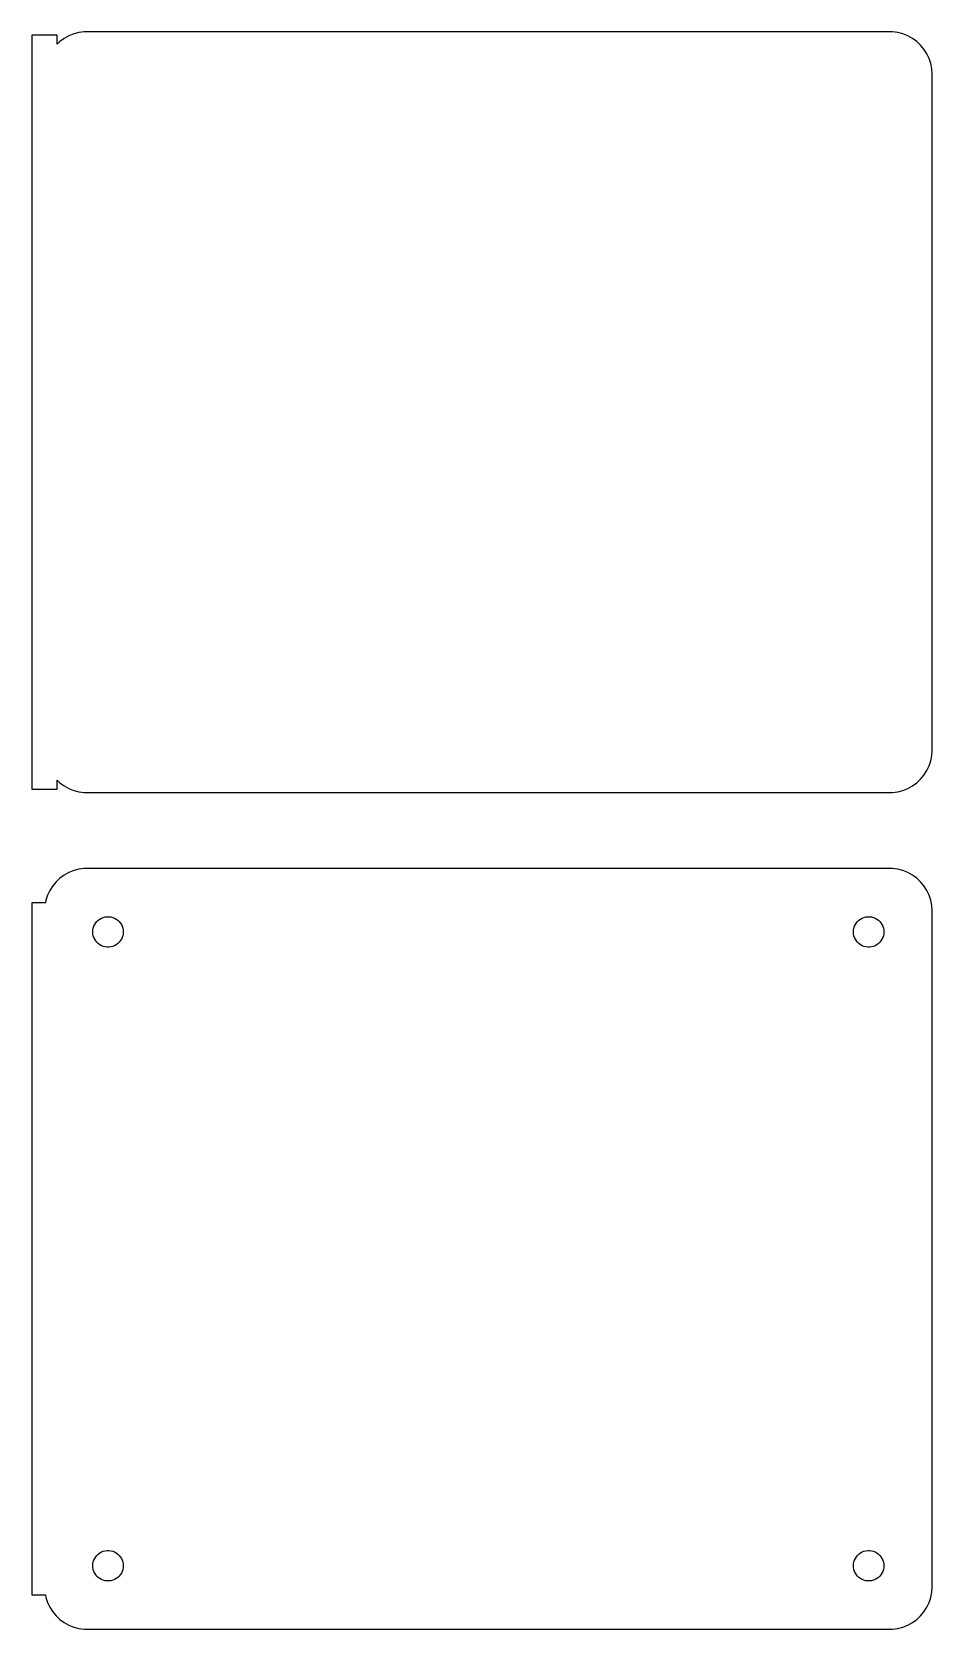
# Model space of a CAD drawing. Header units: metres. Extents: x -54 to 52, y 54 to 243.
import ezdxf

# ---------------------------------------------------------------- set-up
doc = ezdxf.new("R2010")
doc.units = ezdxf.units.M

msp = doc.modelspace()

# ---------------------------------------------------------------- linework, layer by layer
for p, q in [((-51, 242.615), (-54, 242.615)), ((-54, 242.615), (-54, 153.385)), ((-51, 241.559), (-51, 242.615)), ((-50.1791, 242.222), (-50.6871, 241.853)), ((-49.6289, 242.524), (-50.1791, 242.222)), ((-49.0451, 242.755), (-49.6289, 242.524)), ((-48.4369, 242.911), (-49.0451, 242.755)), ((-47.8139, 242.99), (-48.4369, 242.911)), ((47.8139, 242.99), (-47.8139, 242.99)), ((48.4369, 242.911), (47.8139, 242.99)), ((49.0451, 242.755), (48.4369, 242.911)), ((49.6289, 242.524), (49.0451, 242.755)), ((50.1791, 242.222), (49.6289, 242.524)), ((50.6871, 241.853), (50.1791, 242.222)), ((-50.6871, 241.853), (-51, 241.559)), ((51.1448, 241.423), (50.6871, 241.853)), ((51.5451, 240.939), (51.1448, 241.423)), ((51.8815, 240.409), (51.5451, 240.939)), ((52.1489, 239.841), (51.8815, 240.409)), ((52.3429, 239.243), (52.1489, 239.841)), ((52.4606, 238.627), (52.3429, 239.243)), ((52.5, 238), (52.4606, 238.627)), ((52.5, 158), (52.5, 238)), ((52.3429, 156.757), (52.4606, 157.373)), ((52.4606, 157.373), (52.5, 158)), ((51.1448, 154.577), (51.5451, 155.061)), ((51.5451, 155.061), (51.8815, 155.591)), ((51.8815, 155.591), (52.1489, 156.159)), ((52.1489, 156.159), (52.3429, 156.757)), ((-54, 153.385), (-51, 153.385)), ((-51, 153.385), (-51, 154.441)), ((-51, 154.441), (-50.6871, 154.147)), ((-50.6871, 154.147), (-50.1791, 153.778)), ((-50.1791, 153.778), (-49.6289, 153.476)), ((-49.6289, 153.476), (-49.0451, 153.245)), ((-49.0451, 153.245), (-48.4369, 153.089)), ((-48.4369, 153.089), (-47.8139, 153.01)), ((47.8139, 153.01), (48.4369, 153.089)), ((48.4369, 153.089), (49.0451, 153.245)), ((49.0451, 153.245), (49.6289, 153.476)), ((49.6289, 153.476), (50.1791, 153.778)), ((50.1791, 153.778), (50.6871, 154.147)), ((50.6871, 154.147), (51.1448, 154.577)), ((-47.8139, 153.01), (47.8139, 153.01)), ((-49.0451, 143.755), (-49.6289, 143.524)), ((-48.4369, 143.911), (-49.0451, 143.755)), ((-47.8139, 143.99), (-48.4369, 143.911)), ((47.8139, 143.99), (-47.8139, 143.99)), ((48.4369, 143.911), (47.8139, 143.99)), ((49.0451, 143.755), (48.4369, 143.911)), ((49.6289, 143.524), (49.0451, 143.755)), ((-51.5451, 141.939), (-51.8815, 141.409)), ((-51.1448, 142.423), (-51.5451, 141.939)), ((-50.6871, 142.853), (-51.1448, 142.423)), ((-50.1791, 143.222), (-50.6871, 142.853)), ((-49.6289, 143.524), (-50.1791, 143.222)), ((50.1791, 143.222), (49.6289, 143.524)), ((50.6871, 142.853), (50.1791, 143.222)), ((51.1448, 142.423), (50.6871, 142.853)), ((51.5451, 141.939), (51.1448, 142.423)), ((51.8815, 141.409), (51.5451, 141.939)), ((-52.4, 139.944), (-54, 139.944)), ((-54, 139.944), (-54, 58.0558)), ((-52.3429, 140.243), (-52.4, 139.944)), ((-52.1489, 140.841), (-52.3429, 140.243)), ((-51.8815, 141.409), (-52.1489, 140.841)), ((52.1489, 140.841), (51.8815, 141.409)), ((52.3429, 140.243), (52.1489, 140.841)), ((52.4606, 139.627), (52.3429, 140.243)), ((-46.1474, 137.887), (-45.9645, 138.02)), ((-45.9645, 138.02), (-45.7664, 138.129)), ((-45.7664, 138.129), (-45.5562, 138.212)), ((-45.5562, 138.212), (-45.3373, 138.268)), ((-45.3373, 138.268), (-45.113, 138.296)), ((-45.113, 138.296), (-44.887, 138.296)), ((-44.887, 138.296), (-44.6627, 138.268)), ((-44.6627, 138.268), (-44.4438, 138.212)), ((-44.4438, 138.212), (-44.2336, 138.129)), ((-44.2336, 138.129), (-44.0355, 138.02)), ((-44.0355, 138.02), (-43.8526, 137.887)), ((43.8526, 137.887), (44.0355, 138.02)), ((44.0355, 138.02), (44.2336, 138.129)), ((44.2336, 138.129), (44.4438, 138.212)), ((44.4438, 138.212), (44.6627, 138.268)), ((44.6627, 138.268), (44.887, 138.296)), ((44.887, 138.296), (45.113, 138.296)), ((45.113, 138.296), (45.3373, 138.268)), ((45.3373, 138.268), (45.5562, 138.212)), ((45.5562, 138.212), (45.7664, 138.129)), ((45.7664, 138.129), (45.9645, 138.02)), ((45.9645, 138.02), (46.1474, 137.887)), ((52.5, 139), (52.4606, 139.627)), ((52.5, 59), (52.5, 139)), ((-46.8, 136.5), (-46.7858, 136.726)), ((-46.7858, 136.274), (-46.8, 136.5)), ((-46.7858, 136.726), (-46.7434, 136.948)), ((-46.7434, 136.052), (-46.7858, 136.274)), ((-46.7434, 136.948), (-46.6736, 137.163)), ((-46.6736, 137.163), (-46.5773, 137.367)), ((-46.5773, 137.367), (-46.4562, 137.558)), ((-46.4562, 137.558), (-46.3121, 137.732)), ((-46.3121, 137.732), (-46.1474, 137.887)), ((-43.8526, 137.887), (-43.6879, 137.732)), ((-43.6879, 137.732), (-43.5438, 137.558)), ((-43.5438, 137.558), (-43.4226, 137.367)), ((-43.4226, 137.367), (-43.3264, 137.163)), ((-43.3264, 137.163), (-43.2565, 136.948)), ((-43.2565, 136.948), (-43.2142, 136.726)), ((-43.2142, 136.274), (-43.2565, 136.052)), ((-43.2142, 136.726), (-43.2, 136.5)), ((-43.2, 136.5), (-43.2142, 136.274)), ((43.2, 136.5), (43.2142, 136.726)), ((43.2142, 136.274), (43.2, 136.5)), ((43.2142, 136.726), (43.2565, 136.948)), ((43.2565, 136.052), (43.2142, 136.274)), ((43.2565, 136.948), (43.3264, 137.163)), ((43.3264, 137.163), (43.4226, 137.367)), ((43.4226, 137.367), (43.5438, 137.558)), ((43.5438, 137.558), (43.6879, 137.732)), ((43.6879, 137.732), (43.8526, 137.887)), ((46.1474, 137.887), (46.3121, 137.732)), ((46.3121, 137.732), (46.4562, 137.558)), ((46.4562, 137.558), (46.5773, 137.367)), ((46.5773, 137.367), (46.6736, 137.163)), ((46.6736, 137.163), (46.7434, 136.948)), ((46.7434, 136.948), (46.7858, 136.726)), ((46.7858, 136.274), (46.7434, 136.052)), ((46.7858, 136.726), (46.8, 136.5)), ((46.8, 136.5), (46.7858, 136.274)), ((-46.6736, 135.837), (-46.7434, 136.052)), ((-46.5773, 135.633), (-46.6736, 135.837)), ((-46.4562, 135.442), (-46.5773, 135.633)), ((-46.3121, 135.268), (-46.4562, 135.442)), ((-46.1474, 135.113), (-46.3121, 135.268)), ((-45.9645, 134.98), (-46.1474, 135.113)), ((-45.7664, 134.871), (-45.9645, 134.98)), ((-45.5562, 134.788), (-45.7664, 134.871)), ((-45.3373, 134.732), (-45.5562, 134.788)), ((-45.113, 134.704), (-45.3373, 134.732)), ((-44.887, 134.704), (-45.113, 134.704)), ((-44.6627, 134.732), (-44.887, 134.704)), ((-44.4438, 134.788), (-44.6627, 134.732)), ((-44.2336, 134.871), (-44.4438, 134.788)), ((-44.0355, 134.98), (-44.2336, 134.871)), ((-43.8526, 135.113), (-44.0355, 134.98)), ((-43.6879, 135.268), (-43.8526, 135.113)), ((-43.5438, 135.442), (-43.6879, 135.268)), ((-43.4226, 135.633), (-43.5438, 135.442)), ((-43.3264, 135.837), (-43.4226, 135.633)), ((-43.2565, 136.052), (-43.3264, 135.837)), ((43.3264, 135.837), (43.2565, 136.052)), ((43.4226, 135.633), (43.3264, 135.837)), ((43.5438, 135.442), (43.4226, 135.633)), ((43.6879, 135.268), (43.5438, 135.442)), ((43.8526, 135.113), (43.6879, 135.268)), ((44.0355, 134.98), (43.8526, 135.113)), ((44.2336, 134.871), (44.0355, 134.98)), ((44.4438, 134.788), (44.2336, 134.871)), ((44.6627, 134.732), (44.4438, 134.788)), ((44.887, 134.704), (44.6627, 134.732)), ((45.113, 134.704), (44.887, 134.704)), ((45.3373, 134.732), (45.113, 134.704)), ((45.5562, 134.788), (45.3373, 134.732)), ((45.7664, 134.871), (45.5562, 134.788)), ((45.9645, 134.98), (45.7664, 134.871)), ((46.1474, 135.113), (45.9645, 134.98)), ((46.3121, 135.268), (46.1474, 135.113)), ((46.4562, 135.442), (46.3121, 135.268)), ((46.5773, 135.633), (46.4562, 135.442)), ((46.6736, 135.837), (46.5773, 135.633)), ((46.7434, 136.052), (46.6736, 135.837)), ((-46.6736, 62.1626), (-46.5773, 62.3672)), ((-46.5773, 62.3672), (-46.4562, 62.558)), ((-46.4562, 62.558), (-46.3121, 62.7322)), ((-46.3121, 62.7322), (-46.1474, 62.8869)), ((-46.1474, 62.8869), (-45.9645, 63.0198)), ((-45.9645, 63.0198), (-45.7664, 63.1287)), ((-45.7664, 63.1287), (-45.5562, 63.2119)), ((-45.5562, 63.2119), (-45.3373, 63.2681)), ((-45.3373, 63.2681), (-45.113, 63.2964)), ((-45.113, 63.2964), (-44.887, 63.2964)), ((-44.887, 63.2964), (-44.6627, 63.2681)), ((-44.6627, 63.2681), (-44.4438, 63.2119)), ((-44.4438, 63.2119), (-44.2336, 63.1287)), ((-44.2336, 63.1287), (-44.0355, 63.0198)), ((-44.0355, 63.0198), (-43.8526, 62.8869)), ((-43.8526, 62.8869), (-43.6879, 62.7322)), ((-43.6879, 62.7322), (-43.5438, 62.558)), ((-43.5438, 62.558), (-43.4226, 62.3672)), ((-43.4226, 62.3672), (-43.3264, 62.1626)), ((43.3264, 62.1626), (43.4226, 62.3672)), ((43.4226, 62.3672), (43.5438, 62.558)), ((43.5438, 62.558), (43.6879, 62.7322)), ((43.6879, 62.7322), (43.8526, 62.8869)), ((43.8526, 62.8869), (44.0355, 63.0198)), ((44.0355, 63.0198), (44.2336, 63.1287)), ((44.2336, 63.1287), (44.4438, 63.2119)), ((44.4438, 63.2119), (44.6627, 63.2681)), ((44.6627, 63.2681), (44.887, 63.2964)), ((44.887, 63.2964), (45.113, 63.2964)), ((45.113, 63.2964), (45.3373, 63.2681)), ((45.3373, 63.2681), (45.5562, 63.2119)), ((45.5562, 63.2119), (45.7664, 63.1287)), ((45.7664, 63.1287), (45.9645, 63.0198)), ((45.9645, 63.0198), (46.1474, 62.8869)), ((46.1474, 62.8869), (46.3121, 62.7322)), ((46.3121, 62.7322), (46.4562, 62.558)), ((46.4562, 62.558), (46.5773, 62.3672)), ((46.5773, 62.3672), (46.6736, 62.1626)), ((-46.8, 61.5), (-46.7858, 61.7256)), ((-46.7858, 61.2744), (-46.8, 61.5)), ((-46.7858, 61.7256), (-46.7434, 61.9476)), ((-46.7434, 61.0524), (-46.7858, 61.2744)), ((-46.7434, 61.9476), (-46.6736, 62.1626)), ((-46.6736, 60.8374), (-46.7434, 61.0524)), ((-46.5773, 60.6328), (-46.6736, 60.8374)), ((-46.4562, 60.442), (-46.5773, 60.6328)), ((-43.4226, 60.6328), (-43.5438, 60.442)), ((-43.3264, 60.8374), (-43.4226, 60.6328)), ((-43.3264, 62.1626), (-43.2565, 61.9476)), ((-43.2565, 61.0524), (-43.3264, 60.8374)), ((-43.2565, 61.9476), (-43.2142, 61.7256)), ((-43.2142, 61.2744), (-43.2565, 61.0524)), ((-43.2142, 61.7256), (-43.2, 61.5)), ((-43.2, 61.5), (-43.2142, 61.2744)), ((43.2, 61.5), (43.2142, 61.7256)), ((43.2142, 61.2744), (43.2, 61.5)), ((43.2142, 61.7256), (43.2565, 61.9476)), ((43.2565, 61.0524), (43.2142, 61.2744)), ((43.2565, 61.9476), (43.3264, 62.1626)), ((43.3264, 60.8374), (43.2565, 61.0524)), ((43.4226, 60.6328), (43.3264, 60.8374)), ((43.5438, 60.442), (43.4226, 60.6328)), ((46.5773, 60.6328), (46.4562, 60.442)), ((46.6736, 60.8374), (46.5773, 60.6328)), ((46.6736, 62.1626), (46.7434, 61.9476)), ((46.7434, 61.0524), (46.6736, 60.8374)), ((46.7434, 61.9476), (46.7858, 61.7256)), ((46.7858, 61.2744), (46.7434, 61.0524)), ((46.7858, 61.7256), (46.8, 61.5)), ((46.8, 61.5), (46.7858, 61.2744)), ((-46.3121, 60.2678), (-46.4562, 60.442)), ((-46.1474, 60.1131), (-46.3121, 60.2678)), ((-45.9645, 59.9802), (-46.1474, 60.1131)), ((-45.7664, 59.8713), (-45.9645, 59.9802)), ((-45.5562, 59.7881), (-45.7664, 59.8713)), ((-45.3373, 59.7319), (-45.5562, 59.7881)), ((-45.113, 59.7036), (-45.3373, 59.7319)), ((-44.887, 59.7036), (-45.113, 59.7036)), ((-44.6627, 59.7319), (-44.887, 59.7036)), ((-44.4438, 59.7881), (-44.6627, 59.7319)), ((-44.2336, 59.8713), (-44.4438, 59.7881)), ((-44.0355, 59.9802), (-44.2336, 59.8713)), ((-43.8526, 60.1131), (-44.0355, 59.9802)), ((-43.6879, 60.2678), (-43.8526, 60.1131)), ((-43.5438, 60.442), (-43.6879, 60.2678)), ((43.6879, 60.2678), (43.5438, 60.442)), ((43.8526, 60.1131), (43.6879, 60.2678)), ((44.0355, 59.9802), (43.8526, 60.1131)), ((44.2336, 59.8713), (44.0355, 59.9802)), ((44.4438, 59.7881), (44.2336, 59.8713)), ((44.6627, 59.7319), (44.4438, 59.7881)), ((44.887, 59.7036), (44.6627, 59.7319)), ((45.113, 59.7036), (44.887, 59.7036)), ((45.3373, 59.7319), (45.113, 59.7036)), ((45.5562, 59.7881), (45.3373, 59.7319)), ((45.7664, 59.8713), (45.5562, 59.7881)), ((45.9645, 59.9802), (45.7664, 59.8713)), ((46.1474, 60.1131), (45.9645, 59.9802)), ((46.3121, 60.2678), (46.1474, 60.1131)), ((46.4562, 60.442), (46.3121, 60.2678)), ((52.4606, 58.3733), (52.5, 59)), ((-54, 58.0558), (-52.4, 58.0558)), ((-52.4, 58.0558), (-52.3429, 57.7566)), ((-52.3429, 57.7566), (-52.1489, 57.1594)), ((-52.1489, 57.1594), (-51.8815, 56.5912)), ((51.8815, 56.5912), (52.1489, 57.1594)), ((52.1489, 57.1594), (52.3429, 57.7566)), ((52.3429, 57.7566), (52.4606, 58.3733)), ((-51.8815, 56.5912), (-51.5451, 56.0611)), ((-51.5451, 56.0611), (-51.1448, 55.5773)), ((-51.1448, 55.5773), (-50.6871, 55.1474)), ((-50.6871, 55.1474), (-50.1791, 54.7784)), ((50.1791, 54.7784), (50.6871, 55.1474)), ((50.6871, 55.1474), (51.1448, 55.5773)), ((51.1448, 55.5773), (51.5451, 56.0611)), ((51.5451, 56.0611), (51.8815, 56.5912)), ((-50.1791, 54.7784), (-49.6289, 54.4759)), ((-49.6289, 54.4759), (-49.0451, 54.2447)), ((-49.0451, 54.2447), (-48.4369, 54.0886)), ((-48.4369, 54.0886), (-47.8139, 54.0099)), ((-47.8139, 54.0099), (47.8139, 54.0099)), ((47.8139, 54.0099), (48.4369, 54.0886)), ((48.4369, 54.0886), (49.0451, 54.2447)), ((49.0451, 54.2447), (49.6289, 54.4759)), ((49.6289, 54.4759), (50.1791, 54.7784))]:
    msp.add_line(p, q)

doc.saveas('drawing.dxf')
